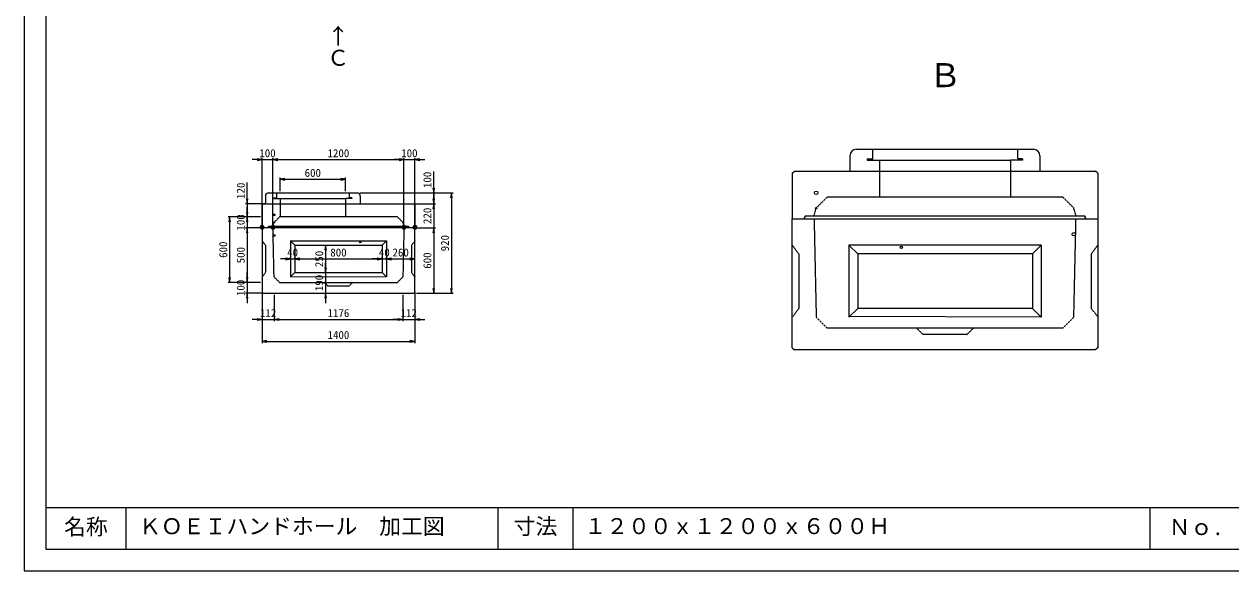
# Model space of a CAD drawing. Units: millimetres, scale not verified. Extents: x -420 to 421, y -297 to 297.
# Drawn here: x -420 to 132, y -297 to -46 of the extents above; entities that cross this region are included whole.
import ezdxf
from ezdxf.enums import TextEntityAlignment as Align

# ---------------------------------------------------------------- set-up
doc = ezdxf.new("R2010")
doc.units = ezdxf.units.MM
doc.header["$PDMODE"] = 32
doc.header["$PDSIZE"] = 0.5
doc.linetypes.add('USER2', pattern=[4.7625, 3.175, -1.5875])
doc.layers.add('0-0', color=7, linetype='Continuous')
for name, color, linetype, lineweight in [('0-1_0', 9, 'Continuous', 25), ('0-2_dims', 7, 'Continuous', 18), ('0-3_pen1実線', 4, 'Continuous', 13), ('0-4_pen2実線', 3, 'Continuous', 13), ('0-5_pen3実線', 7, 'Continuous', 25), ('0-6_pen4実線', 7, 'Continuous', 25), ('0-7_pen2破線', 3, 'USER2', 25), ('0-9_draw', 7, 'Continuous', 13)]:
    doc.layers.add(name, color=color, linetype=linetype, lineweight=lineweight)
doc.styles.add('ＭＳ ゴシック', font='')
doc.styles.get('ＭＳ ゴシック').set_extended_font_data('MS Gothic')

# ---------------------------------------------------------------- blocks, each defined once
blk = doc.blocks.new('部分図 1')
at = {"layer": '0-1_0'}
blk.add_lwpolyline([(0, 0), (16824, 0), (16824, 11878), (0, 11878)], close=True, dxfattribs=at)
at = {"layer": '0-2_dims'}
for p, q in [((2179.4, 3769), (2089.4, 3769)), ((2179.4, 3163.1), (2179.4, 3784)), ((2179.4, 3769), (2279.1, 3769)), ((2279.1, 3163.1), (2279.1, 3784)), ((2279.1, 3163.1), (2279.1, 3784)), ((2279.1, 3769), (2369.1, 3769)), ((2279.1, 3769), (3479.18, 3769)), ((3479.18, 3769), (3389.18, 3769)), ((3479.18, 3159), (3479.18, 3784)), ((3479.18, 3159), (3479.18, 3784)), ((3479.18, 3769), (3579.5, 3769)), ((3579.5, 3156.84), (3579.5, 3784)), ((3579.5, 3769), (3669.5, 3769)), ((3752.5, 3464), (3752.5, 3659)), ((2043, 3364), (2043, 3559)), ((2344.5, 3479), (2344.5, 3604)), ((2344.5, 3589), (2944.5, 3589)), ((2944.5, 3479), (2944.5, 3604)), ((3074.5, 3464), (3767.5, 3464)), ((3074.5, 3464), (3928.5, 3464)), ((3752.5, 3464), (3752.5, 3364)), ((3752.5, 3364), (3752.5, 3454)), ((3913.5, 3464), (3913.5, 2544)), ((2204.5, 3364), (2028, 3364)), ((2043, 3364), (2043, 3244)), ((2043, 3244), (2043, 3334)), ((3584.5, 3364), (3767.5, 3364)), ((3584.5, 3364), (3767.5, 3364)), ((3752.5, 3364), (3752.5, 3274)), ((3752.5, 3364), (3752.5, 3144)), ((2134.5, 3244), (1867.5, 3244)), ((1882.5, 3244), (1882.5, 2644)), ((2164.5, 3244), (2028, 3244)), ((2164.5, 3244), (2028, 3244)), ((2043, 3244), (2043, 3154)), ((2043, 3244), (2043, 3144)), ((2164.5, 3144), (2028, 3144)), ((2164.5, 3144), (2028, 3144)), ((2043, 3144), (2043, 3054)), ((2043, 3144), (2043, 2644)), ((3594.5, 3144), (3767.5, 3144)), ((3594.5, 3144), (3767.5, 3144)), ((3752.5, 3144), (3752.5, 3054)), ((3752.5, 3144), (3752.5, 2544)), ((2761.5, 2984), (2761.5, 2734)), ((2769.5, 2984), (2776.5, 2984)), ((2439.5, 2859), (2349.5, 2859)), ((2439.5, 2859), (2439.5, 2874)), ((2439.5, 2859), (2479.5, 2859)), ((2479.5, 2859), (2479.5, 2874)), ((2479.5, 2859), (2479.5, 2874)), ((2479.5, 2859), (2569.5, 2859)), ((2479.5, 2859), (3279.5, 2859)), ((2761.5, 2734), (2761.5, 2824)), ((3279.5, 2859), (3189.5, 2859)), ((3279.5, 2859), (3279.5, 2874)), ((3279.5, 2859), (3279.5, 2874)), ((3279.5, 2859), (3319.5, 2859)), ((3319.5, 2859), (3319.5, 2874)), ((3319.5, 2859), (3319.5, 2874)), ((3319.5, 2859), (3409.5, 2859)), ((3319.5, 2859), (3579.5, 2859)), ((3579.5, 2859), (3579.5, 2874)), ((2043, 2644), (2043, 2734)), ((2761.5, 2734), (2761.5, 2544)), ((2769.5, 2734), (2776.5, 2734)), ((2769.5, 2734), (2776.5, 2734)), ((2164.5, 2644), (1867.5, 2644)), ((2164.5, 2644), (2028, 2644)), ((2164.5, 2644), (2028, 2644)), ((2174.5, 2544), (2028, 2544)), ((2043, 2644), (2043, 2544)), ((2043, 2544), (2043, 2454)), ((2179.5, 2577.3), (2179.5, 2289)), ((2743.5, 2544), (2776.5, 2544)), ((2761.5, 2544), (2761.5, 2454)), ((3579.5, 2557), (3579.5, 2289)), ((3594.5, 2544), (3767.5, 2544)), ((3604.5, 2544), (3928.5, 2544)), ((2179.5, 2470), (2179.5, 2088)), ((2291.4, 2529), (2291.4, 2289)), ((2291.4, 2529), (2291.4, 2289)), ((3467.5, 2529), (3467.5, 2289)), ((3467.5, 2529), (3467.5, 2289)), ((3579.5, 2470), (3579.5, 2088)), ((2179.5, 2304), (2089.5, 2304)), ((2179.5, 2304), (2291.4, 2304)), ((2291.4, 2304), (2381.4, 2304)), ((2291.4, 2304), (3467.5, 2304)), ((3467.5, 2304), (3377.5, 2304)), ((3467.5, 2304), (3579.5, 2304)), ((3579.5, 2304), (3669.5, 2304)), ((2179.5, 2103), (3579.5, 2103))]:
    blk.add_line(p, q, dxfattribs=at)
for points in [[(2134.4, 3761.5), (2179.4, 3769), (2134.4, 3776.5)], [(2324.1, 3776.5), (2279.1, 3769), (2324.1, 3761.5)], [(2324.1, 3776.5), (2279.1, 3769), (2324.1, 3761.5)], [(3434.18, 3761.5), (3479.18, 3769), (3434.18, 3776.5)], [(3434.18, 3761.5), (3479.18, 3769), (3434.18, 3776.5)], [(3624.5, 3776.5), (3579.5, 3769), (3624.5, 3761.5)], [(2389.5, 3596.5), (2344.5, 3589), (2389.5, 3581.5)], [(2899.5, 3581.5), (2944.5, 3589), (2899.5, 3596.5)], [(3745, 3509), (3752.5, 3464), (3760, 3509)], [(3921, 3419), (3913.5, 3464), (3906, 3419)], [(2035.5, 3409), (2043, 3364), (2050.5, 3409)], [(3745, 3409), (3752.5, 3364), (3760, 3409)], [(3760, 3319), (3752.5, 3364), (3745, 3319)], [(1890, 3199), (1882.5, 3244), (1875, 3199)], [(2035.5, 3289), (2043, 3244), (2050.5, 3289)], [(2050.5, 3199), (2043, 3244), (2035.5, 3199)], [(2050.5, 3099), (2043, 3144), (2035.5, 3099)], [(2050.5, 3099), (2043, 3144), (2035.5, 3099)], [(3760, 3099), (3752.5, 3144), (3745, 3099)], [(3760, 3099), (3752.5, 3144), (3745, 3099)], [(2769, 2939), (2761.5, 2984), (2754, 2939)], [(2394.5, 2851.5), (2439.5, 2859), (2394.5, 2866.5)], [(2524.5, 2866.5), (2479.5, 2859), (2524.5, 2851.5)], [(2524.5, 2866.5), (2479.5, 2859), (2524.5, 2851.5)], [(2754, 2779), (2761.5, 2734), (2769, 2779)], [(2754, 2779), (2761.5, 2734), (2769, 2779)], [(3234.5, 2851.5), (3279.5, 2859), (3234.5, 2866.5)], [(3234.5, 2851.5), (3279.5, 2859), (3234.5, 2866.5)], [(3364.5, 2866.5), (3319.5, 2859), (3364.5, 2851.5)], [(3364.5, 2866.5), (3319.5, 2859), (3364.5, 2851.5)], [(3534.5, 2851.5), (3579.5, 2859), (3534.5, 2866.5)], [(1875, 2689), (1882.5, 2644), (1890, 2689)], [(2035.5, 2689), (2043, 2644), (2050.5, 2689)], [(2035.5, 2689), (2043, 2644), (2050.5, 2689)], [(2050.5, 2499), (2043, 2544), (2035.5, 2499)], [(2769, 2499), (2761.5, 2544), (2754, 2499)], [(3745, 2589), (3752.5, 2544), (3760, 2589)], [(3906, 2589), (3913.5, 2544), (3921, 2589)], [(2134.5, 2296.5), (2179.5, 2304), (2134.5, 2311.5)], [(2336.4, 2311.5), (2291.4, 2304), (2336.4, 2296.5)], [(2336.4, 2311.5), (2291.4, 2304), (2336.4, 2296.5)], [(3422.5, 2296.5), (3467.5, 2304), (3422.5, 2311.5)], [(3422.5, 2296.5), (3467.5, 2304), (3422.5, 2311.5)], [(3624.5, 2311.5), (3579.5, 2304), (3624.5, 2296.5)], [(2224.5, 2110.5), (2179.5, 2103), (2224.5, 2095.5)], [(3534.5, 2095.5), (3579.5, 2103), (3534.5, 2110.5)]]:
    blk.add_lwpolyline(points, dxfattribs=at)
at = {"layer": '0-3_pen1実線'}
for p, q in [((9034.74, 3759.16), (9040.69, 3765.11)), ((2944.5, 3411.02), (2947.48, 3414))]:
    blk.add_line(p, q, dxfattribs=at)
at = {"layer": '0-4_pen2実線'}
for centre, radius in [((7255.43, 3465.02), 16), ((2289.5, 3264), 8), ((9615.43, 3085.35), 16), ((2289.5, 3074), 8), ((3079.5, 3014), 6), ((8035.43, 2965.35), 12)]:
    blk.add_circle(centre, radius, dxfattribs=at)
at = {"layer": '0-5_pen3実線'}
for p, q in [((7564.74, 3805.11), (7564.74, 3665.11)), ((7624.74, 3865.11), (9244.74, 3865.11)), ((9304.74, 3805.11), (9304.74, 3665.11)), ((7035.43, 3645.02), (7055.43, 3665.02)), ((7055.43, 3665.02), (9815.43, 3665.02)), ((9835.43, 3645.02), (9815.43, 3665.02)), ((7035.43, 3645.02), (7035.43, 3225.02)), ((9835.43, 3645.02), (9835.43, 3225.02)), ((2209.5, 3434), (2209.5, 3364)), ((2239.5, 3464), (3049.5, 3464)), ((3079.5, 3434), (3079.5, 3364)), ((2179.5, 3354), (2189.5, 3364)), ((2179.5, 3354), (2179.5, 3144)), ((2189.5, 3364), (3569.5, 3364)), ((3579.5, 3354), (3569.5, 3364)), ((3579.5, 3354), (3579.5, 3144)), ((7035.43, 2045.35), (7035.43, 3225.35)), ((9835.43, 3225.02), (7035.43, 3225.02)), ((9835.43, 3225.35), (9835.43, 2045.35)), ((2179.5, 3144), (2179.5, 2554)), ((3579.5, 3144), (2179.5, 3144)), ((3579.5, 2554), (3579.5, 3144)), ((3319.5, 3024), (3279.5, 2984)), ((7555.43, 2985.35), (7635.43, 2905.35)), ((2879.5, 2984), (3279.5, 2984)), ((3279.5, 2984), (3279.5, 2734)), ((8435.43, 2905.35), (7635.43, 2905.35)), ((7635.43, 2905.35), (7635.43, 2405.35)), ((2439.5, 2694), (3316.2, 2697.3)), ((2879.5, 2734), (3279.5, 2734)), ((3279.5, 2734), (3319.5, 2694)), ((2179.5, 2554), (2189.5, 2544)), ((2189.5, 2544), (3569.5, 2544)), ((3579.5, 2554), (3569.5, 2544)), ((7635.43, 2405.35), (7555.43, 2325.35)), ((9315.43, 2325.35), (7562.02, 2331.94)), ((8435.43, 2405.35), (7635.43, 2405.35)), ((7035.43, 2045.35), (7055.43, 2025.35)), ((9815.43, 2025.35), (7055.43, 2025.35)), ((9835.43, 2045.35), (9815.43, 2025.35)), ((931, 580), (931, 200)), ((5025, 580), (5025, 200))]:
    blk.add_line(p, q, dxfattribs=at)
for points in [[(2879.5, 3024), (3319.5, 3024), (3319.5, 2694)], [(8435.43, 2985.35), (7555.43, 2985.35), (7555.43, 2325.35)]]:
    blk.add_lwpolyline(points, dxfattribs=at)
for centre, radius, start, end in [((7624.74, 3805.11), 60, 90, 180), ((9244.74, 3805.11), 60, 0, 90), ((2239.5, 3434), 30, 90, 180), ((3049.5, 3434), 30, 0, 90)]:
    blk.add_arc(centre, radius, start, end, dxfattribs=at)
at = {"layer": '0-6_pen4実線'}
for p, q in [((200, 580), (16610, 580)), ((4340.3, 580), (4340.3, 200)), ((10312, 580), (10312, 200))]:
    blk.add_line(p, q, dxfattribs=at)
blk.add_lwpolyline([(200, 200), (16610, 200), (16610, 11452), (200, 11452)], close=True, dxfattribs=at)
at = {"layer": '0-7_pen2破線'}
for p, q in [((7722.74, 3777.11), (7722.74, 3765.11)), ((7722.74, 3777.11), (7770.74, 3777.11)), ((7722.74, 3765.11), (9034.74, 3765.11)), ((7770.74, 3865.11), (7770.74, 3765.11)), ((7834.74, 3765.11), (7834.74, 3665.11)), ((9146.74, 3765.11), (9034.74, 3765.11)), ((9034.74, 3765.11), (9034.74, 3665.11)), ((9098.74, 3865.11), (9098.74, 3777.11)), ((9146.74, 3777.11), (9098.74, 3777.11)), ((9146.74, 3777.11), (9146.74, 3765.11)), ((7835.83, 3665.02), (7835.83, 3425.02)), ((9034.79, 3665.02), (9034.79, 3425.02)), ((2312.5, 3464), (2312.5, 3414)), ((2976.5, 3464), (2976.5, 3420)), ((2288.5, 3420), (2288.5, 3414)), ((2288.5, 3420), (2312.5, 3420)), ((2288.5, 3414), (2944.5, 3414)), ((2344.5, 3414), (2344.5, 3364)), ((2344.5, 3364), (2344.5, 3244)), ((3000.5, 3414), (2944.5, 3414)), ((2944.5, 3414), (2944.5, 3364)), ((2944.5, 3364), (2944.5, 3244)), ((3000.5, 3420), (2976.5, 3420)), ((3000.5, 3420), (3000.5, 3414)), ((7235.43, 3255.02), (7255.43, 3325.02)), ((7255.43, 3325.02), (7355.43, 3425.02)), ((8435.43, 3425.02), (7355.43, 3425.02)), ((9515.43, 3425.02), (8435.43, 3425.02)), ((9615.43, 3325.02), (9515.43, 3425.02)), ((9635.43, 3255.02), (9615.43, 3325.02)), ((2289.5, 3194), (2339.5, 3244)), ((2879.5, 3244), (2339.5, 3244)), ((3419.5, 3244), (2879.5, 3244)), ((3469.5, 3194), (3419.5, 3244)), ((7155.43, 3255.02), (7145.43, 3225.02)), ((7145.43, 3225.02), (7155.43, 3255.02)), ((7155.43, 3255.02), (9715.43, 3255.02)), ((9615.43, 2325.35), (9635.43, 3225.35)), ((2239.5, 3159), (2234.5, 3144)), ((2234.5, 3144), (2239.5, 3159)), ((2239.5, 3159), (3519.5, 3159)), ((2279.5, 3159), (2289.5, 3194)), ((2289.5, 2694), (2279.5, 3144)), ((3479.5, 3159), (3469.5, 3194)), ((2179.5, 3024), (2209.5, 2984)), ((3579.5, 3024), (3549.5, 2984)), ((7035.43, 2985.35), (7095.43, 2905.35)), ((9835.43, 2985.35), (9775.43, 2905.35)), ((2209.5, 2984), (2209.5, 2734)), ((3549.5, 2984), (3549.5, 2734)), ((7095.43, 2905.35), (7095.43, 2405.35)), ((9775.43, 2905.35), (9775.43, 2405.35)), ((2209.5, 2734), (2179.5, 2694)), ((2339.5, 2644), (2289.5, 2694)), ((3549.5, 2734), (3579.5, 2694)), ((2339.5, 2644), (3419.5, 2644)), ((2779.5, 2614), (2749.5, 2644)), ((7095.43, 2405.35), (7035.43, 2325.35)), ((9515.43, 2225.35), (9615.43, 2325.35)), ((9775.43, 2405.35), (9835.43, 2325.35)), ((9515.43, 2225.35), (7355.43, 2225.35)), ((8635.43, 2165.35), (8695.43, 2225.35))]:
    blk.add_line(p, q, dxfattribs=at)
for points in [[(7236.07, 3225.35), (7255.43, 2325.35), (7355.43, 2225.35)], [(9715.43, 3255.02), (9725.43, 3225.02), (9715.43, 3255.02)], [(3479.18, 3144), (3469.5, 2694), (3419.5, 2644)], [(3519.5, 3159), (3524.5, 3144), (3519.5, 3159)], [(2779.5, 2614), (2979.5, 2614), (3009.5, 2644)], [(8635.43, 2165.35), (8235.43, 2165.35), (8175.43, 2225.35)]]:
    blk.add_lwpolyline(points, dxfattribs=at)
for p in [(7255.43, 3325.02), (2289.5, 3194)]:
    blk.add_point(p, dxfattribs=at)
at = {"layer": '0-9_draw'}
for p, q in [((2439.5, 3024), (2439.5, 2694)), ((2439.5, 3024), (2479.5, 2984)), ((2439.5, 3024), (2879.5, 3024)), ((9315.43, 2985.35), (8435.43, 2985.35)), ((9315.43, 2985.35), (9235.43, 2905.35)), ((9315.43, 2985.35), (9315.43, 2325.35)), ((2479.5, 2984), (2479.5, 2734)), ((2479.5, 2984), (2879.5, 2984)), ((9235.43, 2905.35), (8435.43, 2905.35)), ((9235.43, 2905.35), (9235.43, 2405.35)), ((2479.5, 2734), (2439.5, 2694)), ((2479.5, 2734), (2879.5, 2734)), ((9235.43, 2405.35), (8435.43, 2405.35)), ((9235.43, 2405.35), (9315.43, 2325.35))]:
    blk.add_line(p, q, dxfattribs=at)
at = {"layer": '0-2_dims', "style": 'ＭＳ ゴシック'}
for s, height, p in [('↑', 146.6, (2776.5, 4785.5)), ('Ｃ', 146.6, (2776.5, 4585.5)), ('Ｂ', 219.9, (8286.21, 4367.4)), ('100', 73.31, (2154.25, 3769.5)), ('1200', 73.31, (2779.14, 3769.5)), ('100', 73.31, (3454.34, 3769.5)), ('600', 73.31, (2569.5, 3589.5)), ('●', 36.66, (2154.39, 3119)), ('●', 36.66, (2254.09, 3119)), ('●', 36.66, (3454.1, 3119)), ('●', 36.66, (3554.46, 3119)), ('40', 73.31, (2409.5, 2859.5)), ('800', 73.31, (2804.5, 2859.5)), ('40', 73.31, (3249.5, 2859.5)), ('260', 73.31, (3374.5, 2859.5)), ('112', 73.31, (2160.45, 2304.5)), ('1176', 73.31, (2779.45, 2304.5)), ('112', 73.31, (3448.5, 2304.5)), ('1400', 73.31, (2779.5, 2103.5))]:
    blk.add_text(s, height=height, dxfattribs=at).set_placement(p, align=Align.BOTTOM_LEFT)
for s, p in [('100', (3752, 3509)), ('120', (2042.5, 3409)), ('220', (3752, 3179)), ('100', (2042.5, 3119)), ('600', (1882, 2869)), ('920', (3913, 2929)), ('500', (2042.5, 2819)), ('250', (2761, 2784)), ('600', (3752, 2769)), ('100', (2042.5, 2519)), ('190', (2761, 2564))]:
    blk.add_text(s, height=73.31, rotation=90, dxfattribs=at).set_placement(p, align=Align.BOTTOM_LEFT)
at = {"layer": '0-5_pen3実線', "style": 'ＭＳ ゴシック'}
for s, p in [('名称', (366, 287)), ('ＫＯＥＩハンドホール\u3000加工図', (1053, 292)), ('寸法', (4484.2, 291)), ('１２００ｘ１２００ｘ６００Ｈ', (5132, 293)), ('Ｎｏ.', (10484.7, 284.33))]:
    blk.add_text(s, height=146.6, dxfattribs=at).set_placement(p, align=Align.BOTTOM_LEFT)

msp = doc.modelspace()

# ---------------------------------------------------------------- block references
at = {"layer": '0-0', "xscale": 0.05, "yscale": 0.05}
msp.add_blockref('部分図 1', (-420.5, -297), dxfattribs=at)

doc.saveas('drawing.dxf')
